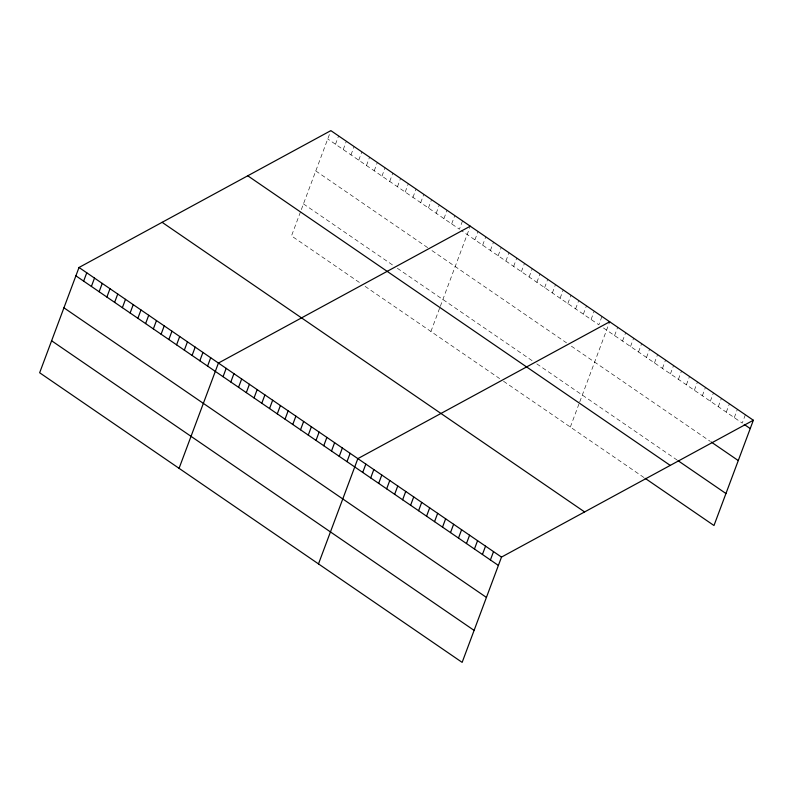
<?xml version="1.0" encoding="UTF-8"?>
<svg xmlns="http://www.w3.org/2000/svg" width="793" height="793" viewBox="0 0 793 793"><rect width="100%" height="100%" fill="white"/><g stroke="black" fill="none" stroke-linecap="round" stroke-linejoin="round"><path stroke-width="0.59" stroke-dasharray="3.96 2.97" d="M300.468 211.909L291.497 235.908L361.211 283.696M301.32 209.63L330.473 131.668M335.489 144.267L338.611 135.93M343.24 149.58L346.353 141.243M350.982 154.883L354.094 146.556M358.733 160.196L361.846 151.859M366.475 165.509L369.588 157.173M374.217 170.812L377.339 162.486M381.968 176.125L385.081 167.789M389.71 181.438L392.822 173.102M397.462 186.742L400.574 178.415M405.203 192.055L408.316 183.718M412.945 197.368L416.067 189.031M420.696 202.671L423.809 194.344M428.438 207.984L431.551 199.648M436.19 213.287L439.302 204.961M443.931 218.6L447.044 210.264M451.673 223.913L454.795 215.577M462.537 220.89L459.425 229.217L327.747 138.953M430.916 331.484L439.887 307.486M440.313 306.346L469.892 227.234M474.918 239.843L478.03 231.506M482.659 245.146L485.772 236.82M490.401 250.459L493.524 242.123M498.153 255.772L501.265 247.436M505.894 261.075L509.007 252.749M513.646 266.389L516.758 258.052M521.388 271.702L524.5 263.365M529.129 277.005L532.252 268.678M536.881 282.318L539.993 273.981M544.622 287.631L547.735 279.295M552.364 292.934L555.487 284.598M560.116 298.247L563.228 289.911M567.857 303.55L570.98 295.224M575.609 308.864L578.721 300.527M583.351 314.177L586.463 305.84M591.092 319.48L594.215 311.153M601.956 316.457L598.844 324.793L461.357 230.545M570.336 427.05L578.88 404.202M579.742 401.912L609.708 321.77M614.565 335.578L617.688 327.241M622.545 341.04L625.667 332.713M630.534 346.511L633.647 338.185M638.514 351.983L641.626 343.647M646.493 357.455L649.606 349.118M654.473 362.926L657.585 354.59M662.452 368.398L665.565 360.062M670.432 373.87L673.544 365.533M678.411 379.341L681.524 371.005M686.391 384.803L689.504 376.477M694.371 390.275L697.483 381.948M702.35 395.747L705.473 387.41M710.33 401.218L713.452 392.882M718.309 406.69L721.432 398.354M726.289 412.162L729.411 403.825M734.278 417.633L737.391 409.297M745.37 414.769L742.258 423.105L600.777 326.121M315.783 170.951L430.034 249.27M431.967 250.598L566.549 342.854M571.386 346.164L710.34 441.414M303.461 203.91L393.506 265.635M397.372 268.292L532.926 361.211M536.802 363.868L677.073 460.019M365.077 286.352L499.659 378.598M503.535 381.255L644.154 477.654"/><path stroke-width="1.19" d="M79.013 267.479L39.65 372.76L462.141 662.373L501.503 557.092L753.35 420.24L330.859 130.627L79.013 267.479L501.503 557.092M83.642 281.119L86.764 272.792M91.393 286.432L94.506 278.095M99.135 291.745L102.247 283.408M106.877 297.048L109.999 288.721M114.628 302.361L117.741 294.025M122.37 307.674L125.492 299.338M130.121 312.977L133.234 304.651M137.863 318.29L140.976 309.954M145.605 323.594L148.727 315.267M153.356 328.907L156.469 320.57M161.098 334.22L164.22 325.883M168.85 339.523L171.962 331.196M176.591 344.836L179.704 336.5M184.333 350.149L187.455 341.813M192.084 355.452L195.197 347.126M199.826 360.765L202.949 352.429M207.578 366.079L210.69 357.742M179.069 468.336L218.432 363.055L470.279 226.193M223.061 376.695L226.183 368.358M230.813 382.008L233.925 373.672M238.554 387.311L241.667 378.985M246.306 392.624L249.418 384.288M254.047 397.927L257.16 389.601M261.789 403.24L264.912 394.904M269.541 408.554L272.653 400.217M277.282 413.857L280.395 405.53M285.034 419.17L288.146 410.833M292.776 424.483L295.888 416.147M300.517 429.786L303.64 421.46M308.269 435.099L311.381 426.763M316.01 440.412L319.123 432.076M323.762 445.716L326.875 437.389M331.504 451.029L334.616 442.692M339.245 456.342L342.368 448.005M346.997 461.645L350.109 453.318M318.489 563.902L357.851 458.622L609.708 321.77M362.718 472.43L365.841 464.093M370.698 477.901L373.82 469.565M378.677 483.363L381.8 475.037M386.657 488.835L389.779 480.508M394.646 494.307L397.759 485.98M402.626 499.778L405.738 491.442M410.605 505.25L413.718 496.914M418.585 510.722L421.698 502.385M426.565 516.193L429.677 507.857M434.544 521.665L437.657 513.329M442.524 527.127L445.636 518.8M450.503 532.599L453.616 524.272M458.483 538.07L461.595 529.744M466.462 543.542L469.585 535.206M474.442 549.014L477.564 540.677M482.422 554.485L485.544 546.149M490.401 559.957L493.524 551.621M753.35 420.24L713.987 525.521L645.155 478.338M744.25 424.473L750.237 428.567M711.341 442.097L738.273 460.564M678.065 460.703L725.952 493.524M247.753 175.788L670.244 465.402M162.119 222.318L584.61 511.931M75.9 275.815L498.391 565.429M63.936 307.803L486.426 597.416M51.614 340.772L474.095 630.385"/></g></svg>
